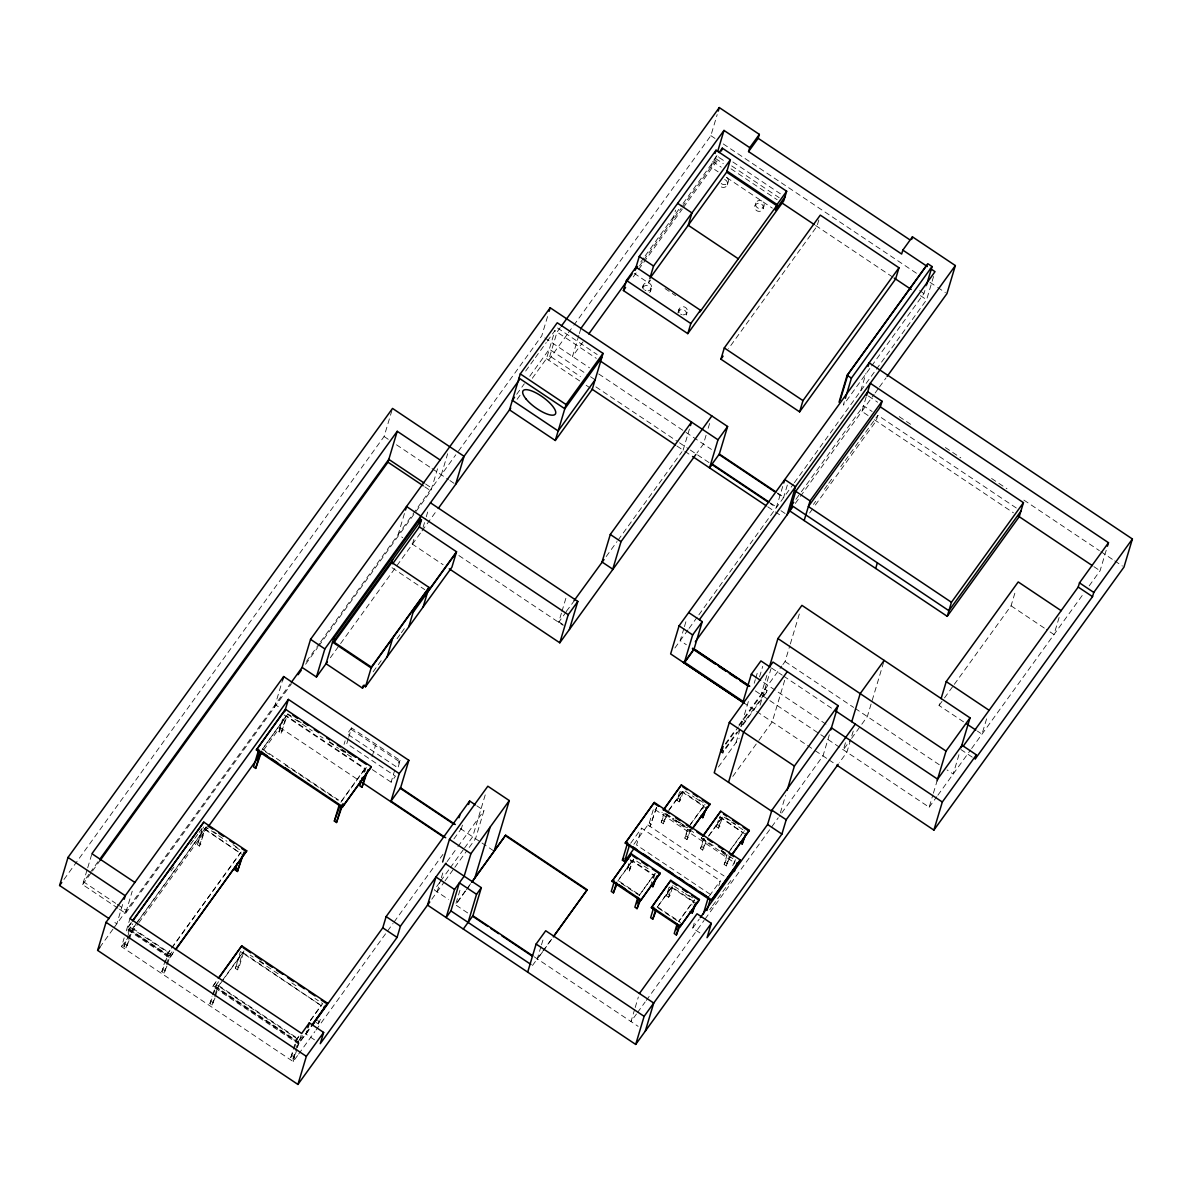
<?xml version="1.0" encoding="UTF-8"?>
<svg xmlns="http://www.w3.org/2000/svg" width="1192" height="1192" viewBox="0 0 1192 1192"><rect width="100%" height="100%" fill="white"/><g stroke="black" fill="none" stroke-linecap="round" stroke-linejoin="round"><path stroke-width="0.75" stroke-dasharray="5 3.75" d="M117.919 908.2L82.665 884.613L87.195 869.519M87.716 867.761L91.933 853.71M122.627 904.504L116.831 923.815L112.182 920.701M119.453 909.228L125.592 913.34L132.223 891.214M297.553 1055.576L293.217 1061.58L121.539 946.672L124.162 937.895M126.278 930.877L129.958 918.585M129.034 940.682L126.069 947.729L123.923 946.299L126.009 939.341M128.11 932.367L129.153 928.881L132.774 923.874M123.923 946.299L126.888 939.251M127.38 937.568L130.584 926.899M126.069 947.729L128.095 940.995M128.602 939.311L131.299 930.326M129.541 938.998L132.729 928.33L134.919 925.305M206.186 826.712L199.511 846.111L197.365 844.681L201.925 829.513M197.365 844.681L203.504 827.01M166.94 966.056L163.989 973.104L161.844 971.674L167.059 954.256M199.511 846.111L204.741 828.708L240.337 853.204M161.844 971.674L164.794 964.626M165.301 962.942L168.504 952.274L170.679 949.249M163.989 973.104L166.075 966.146M166.597 964.403L169.204 955.701L172.825 950.68M167.446 964.373L170.65 953.704M131.09 923.264L126.754 929.253L169.681 957.981L174.256 951.156M274.398 707.437L282.608 680.051M363.858 772.386L365.035 768.453L286.348 715.781L262.18 749.559L287.615 714.351L312.304 730.875M263.67 750.006L279.941 727.492L282.057 720.46M290.863 715.856L287.779 713.799L281.118 733.199L278.973 731.769L283.517 716.601M278.973 731.769L284.59 715.841M281.118 733.199L286.348 715.781M309.235 1029.217L298.566 1043.983L212.727 986.529L217.257 979.779M215.007 997.957L212.042 1005.005L209.896 1003.575L211.982 996.601M212.504 994.858L216.557 984.16L213.353 994.843M209.896 1003.575L212.846 996.527M212.042 1005.005L214.575 996.587M215.081 994.903L217.272 987.602M215.499 996.274L218.702 985.605L242.706 952.393L321.229 1005.616M63.951 879.487L384.092 436.51L392.004 410.182M243.481 952.646L238.921 967.815L237.491 969.811L235.345 968.366L240.397 951.514L323.375 1007.061M235.345 968.366L240.963 952.453M237.491 969.811L242.706 952.393M404.446 513.529L398.128 534.597L402.747 537.681M344.056 744.389L345.099 740.888M348.228 738.876L346.798 743.659L395.446 776.216L391.125 782.19L394.79 769.957M348.705 737.282L351.521 727.925L400.169 760.481L397.83 768.259M412.432 544.163L414.533 537.145M318.696 646.124L430.878 490.91L437.524 468.799M423.085 527.371L425.723 518.595M426.244 516.836L428.345 509.818M441.323 474.818L447.641 453.75M364.782 772.073L366.465 766.456M372.083 756.756L375.42 745.611M295.333 1053.743L292.874 1059.107L290.729 1057.677L292.755 1050.927M293.262 1049.243L295.959 1040.258M290.729 1057.677L293.694 1050.629M294.2 1048.945L297.389 1038.262L299.579 1035.252M292.874 1059.107L294.96 1052.149M295.497 1050.405L298.104 1041.704L302.813 1035.178M297.344 1047.008L299.535 1039.707M293.217 1061.58L296.897 1049.288M297.434 1047.53L301.114 1035.252M314.539 1039.841L305.957 1034.105L307.402 1029.277M316.178 1022.468L318.324 1023.913L319.829 1018.847M318.324 1023.913L320.797 1018.43M547.56 316.536L541.764 335.846L456.879 453.288M532.332 378.266L546.472 358.703L554.965 330.393M578.835 335.369L572.518 356.438L584.438 339.944M579.372 333.626L580.951 328.351M437.136 891.825L440.817 879.532M441.353 877.774L442.932 872.514M461.23 829.111L462.422 825.102M485.218 794.93L472.673 836.769L464.135 848.57M459.948 890.23L455.731 904.266L470.661 883.6M476.8 805.807L483.967 810.605L475.533 838.691L467.905 849.24M642.384 288.196L643.233 285.38M634.189 273.326L648.493 282.906L649.387 279.911M650.549 291.101L651.383 288.285M672.586 220.192L675.611 210.075M561.417 613.165L558.661 622.328L566.23 611.868M561.924 611.451L566.051 597.684M573.844 325.222L710.864 135.65L717.182 114.581M716.943 155.541L712.667 161.441L710.983 167.059L718.135 171.842M683.061 203.489L715.572 158.506L716.615 155.005M678.159 312.125L679.008 309.324M686.309 315.031L687.158 312.23M727.343 184.82L728.193 182.018M754.968 205.858L755.803 203.057M683.105 450.159L689.423 429.09M540.974 946.567L537.115 959.411L542.539 951.901M541.496 944.809L543.075 939.534M763.118 208.764A4.321 4.068 16.7 0 0 758.201 203.266A4.321 4.068 16.7 0 0 755.788 209.896A4.321 4.068 16.7 0 0 763.118 208.764L763.953 205.963A4.321 4.068 16.7 0 0 759.051 200.465A4.321 4.068 16.7 0 0 756.637 207.095A4.321 4.068 16.7 0 0 763.953 205.963M706.066 435.274L703.429 444.05L696.947 453.035M708.167 428.256L709.747 422.996M683.925 628.348L680.23 640.625L686.368 644.738M684.446 626.59L686.026 621.315M818.844 219.924L816.922 226.346L728.55 348.615M655.123 873.468L639.284 895.386L617.828 881.022L633.667 859.104L629.272 870.92L627.126 869.489L629.093 862.933M627.126 869.489L630.643 860.564M718.791 885.879L720.311 880.813L641.609 828.157L636.558 845.009L715.245 897.665M629.272 870.92L632.386 860.535L653.857 874.898L651.219 883.644M633.906 844.279L649.297 822.972L653.469 809.055M656.494 807.565L649.998 826.414L656.494 807.565L659.578 809.636M639.284 895.386L653.857 874.898M666.76 815.224L663.348 823.761L661.202 822.331L663.81 813.674M661.202 822.331L664.615 813.778M663.348 823.761L665.807 815.566M653.648 878.385L655.287 872.902M683.091 791.667L680.632 799.847L679.202 801.843L677.056 800.413L680.006 790.579L705.753 807.818M677.056 800.413L680.572 791.488M679.202 801.843L682.316 791.458L703.772 805.822L702.624 809.651M782.712 486.44L776.35 507.643L770.211 503.531M677.086 920.686L657.164 907.35L671.737 886.863L693.193 901.226L692.045 905.071M787.331 485.07L783.546 497.675L777.422 493.577M672.512 887.072L670.053 895.267L668.623 897.248L666.477 895.818L669.427 885.984L695.174 903.223M666.477 895.818L669.993 886.893M690.853 829.379L686.965 839.57L684.819 838.125L687.769 828.291M684.819 838.125L688.216 829.587M634.68 1009.281L631 1021.574L636.453 1014.019M635.202 1007.523L638.361 996.989M668.623 897.248L671.737 886.863M686.965 839.57L690.079 829.17M690.809 830.615L690.555 831.465L661.933 812.303M701.537 837.797L701.283 838.647L729.891 857.793L730.145 856.944M680.766 923.144L678.799 921.148L693.193 901.226M706.111 841.552L702.699 850.09L700.553 848.659L703.667 838.274M700.553 848.659L704.457 838.483M702.699 850.09L705.649 840.271M736.06 742.542L740.336 728.282M740.873 726.509L742.482 721.16L744.627 722.605L745.179 720.743L743.033 719.298L749.127 699.034M754.208 683.269L755.296 679.634M755.743 678.099L757.844 671.111M759.557 676.862L762.716 666.328M693.491 903.074L694.474 899.796L678.62 921.714M742.854 829.692L722.933 816.356L718.538 828.172L716.392 826.741L718.359 820.185M844.338 401.734L843.325 405.116L870.577 367.404M716.392 826.741L720.43 816.088M718.538 828.172L721.652 817.787L742.944 832.716M766.858 675.417L761.062 694.727L781.803 666.045M699.883 932.889L692.731 928.106L695.115 920.149M760.049 705.202L764.325 690.943L766.471 692.373L741.513 726.911M738.876 725.049L764.877 689.08L770.956 668.801M766.471 692.373L767.022 690.511L764.877 689.08M860.728 390.887L865.988 373.334M729.713 857.346L726.3 865.899L724.155 864.453L727.105 854.634L720.981 850.522M782.891 664.54L785.066 661.515L789.804 645.721M790.341 643.963L799.817 612.375M724.155 864.453L727.075 857.555M866.167 396.966L861.861 411.359L869.013 416.142M726.3 865.899L728.908 857.242M784.694 680.289L772.207 721.905L757.293 742.542M732.737 865.601L735.181 860.237L721.115 850.894M734.168 863.604L735.36 859.67M1016.299 507.986L877.848 415.323L876.165 420.94L813.972 506.973M871.665 365.899L923.979 293.53L925.99 286.78M794.394 482.685L926.601 299.743L934.498 273.415M780.358 812.869L785.558 795.526M829.319 734.823L823.002 755.892L779.315 816.326M845.441 742.765L843.34 749.783L849.881 740.739M853.234 731.113L846.916 752.182L839.287 762.746M883.659 662.171L867.329 716.586L850.969 739.219M963.583 721.875L939.058 705.455L940.086 702.043M755.341 690.898L929.179 807.237L932.859 794.96M933.396 793.202L937.597 779.166M958.964 754.73L953.183 774.04L947.044 769.928M954.33 684.327L1011.069 605.819L1015.152 592.186M986.589 718.836L981.984 734.183L977.38 731.098M1059.107 617.501L1053.981 634.546L1046.323 629.421M1089.175 585.853L1100.067 570.789L1106.385 549.721M88.953 874.258L83.514 881.797L115.699 903.342M90.056 872.753L98.772 860.684M82.665 884.613L91.382 872.544M92.484 871.024L100.113 860.475M99.8 947.357L112.882 929.268M113.97 927.763L290.297 683.791M306.478 661.411L319.545 643.322M320.633 641.817L455.791 454.793M125.592 913.34L291.593 683.627M305.629 664.212L317.608 647.628M525.672 371.055L534.329 359.075M535.417 357.57L546.234 342.596M547.322 341.106L554.891 330.631L596.343 358.375M560.3 327.547L557.037 332.061L548.618 360.148L567.332 334.252M131.344 922.429L127.008 928.419L169.934 957.146M170.963 871.039L174.226 866.509M190.422 844.428L193.7 839.898M194.788 838.393L198.066 833.864M199.153 832.359L202.431 827.829L242.483 854.634M516.717 394.284L524.331 383.764M529.769 376.24L549.333 349.167L589.012 375.718M136.007 923.8L204.741 828.708M136.931 922.846L131.12 930.877L166.895 954.822L170.516 949.815M138.019 921.341L206.007 827.263L226.882 841.239M121.539 946.672L137.81 924.158M138.898 922.653L207.244 828.067M330.348 657.746L420.97 532.362M422.028 530.887L436.123 511.383M517.119 399.32L520.502 394.641M568.405 332.747L572.756 326.727M640.789 261.972L644.053 257.472M645.125 255.967L681.973 204.994M639.523 265.95L642.712 261.525M643.784 260.05L681.124 208.391M682.182 206.901L718.448 156.718M633.22 276.961L637.586 270.927M638.674 269.407L682.316 209.032M683.403 207.512L719.402 157.702L725.541 161.814M648.493 282.906L650.623 279.956M171.782 947.744L240.501 852.638M171.603 948.296L241.782 851.207L232.842 845.217M373.141 671.796L381.827 659.772M397.04 638.718L400.303 634.204M401.391 632.699L405.742 626.679M169.681 957.981L174.002 951.991M351.521 727.925L347.2 733.899L395.848 766.456L400.169 760.481M365.035 768.453L341.031 801.665L262.344 748.993M340.867 802.231L366.302 767.022M212.727 986.529L217.004 980.629M218.568 981.716L216.393 984.726L299.371 1040.273L302.649 1035.744M243.988 950.963L217.093 988.153L295.78 1040.825L299.416 1035.818M566.394 611.302L573.784 601.409M606.192 556.56L617.024 541.57M618.112 540.08L682.018 451.649M310.486 1020.158L321.393 1005.065M310.322 1020.71L322.674 1003.634L314.956 998.464M308.43 1029.858L298.82 1043.134L212.981 985.695M305.957 1034.105L309.205 1029.605M453.928 838.885L461.393 828.544M298.641 1054.071L314.911 1031.557M315.999 1030.052L386.521 932.472M387.609 930.967L393.032 923.457M394.12 921.952L442.947 854.396M447.075 861.637L456.849 848.123M457.922 846.618L483.967 810.605M439.61 882.527L434.275 889.903L448.579 899.483M440.668 881.052L449.205 869.236M450.278 867.761L463.077 850.06M431.802 899.2L443.931 882.408M445.018 880.903L453.75 868.834M454.837 867.329L466.817 850.745M465.327 891.318L455.567 904.832L467.875 913.072M466.415 889.813L470.751 883.808M674.895 648.001L688.008 629.868M689.095 628.363L697.797 616.338M698.87 614.834L793.38 484.071M795.898 499.329L800.264 493.294M801.352 491.789L863.544 405.742L872.127 411.493M795.302 503.441L874.079 394.448M875.166 392.943L878.415 388.428M879.502 386.938L886.029 377.909M813.48 504.38L815.656 501.355M824.387 489.286L827.665 484.757M828.753 483.252L832.031 478.722M840.747 466.638L844.025 462.109M845.113 460.604L877.848 415.323M809.606 513.007L812.884 508.492M532.481 965.49L551.389 939.326M543.627 950.397L552.313 938.387M630.702 843.251L641.609 828.157M632.386 860.535L617.992 880.456L639.448 894.819M668.935 809.964L682.316 791.458M668.772 810.515L683.582 790.028M725.362 743.763L734.719 730.815M725.839 744.18L738.325 726.911M739.368 725.481L764.325 690.943M725.421 748.084L736.865 732.246M741.022 726.494L767.022 690.511M725.898 748.502L740.47 728.357M718.389 767.007L739.189 738.221M690.406 824.328L703.772 805.822M689.2 826.309L705.038 804.391M732.797 776.439L756.235 744.017M708.286 836.292L721.652 817.787M657.164 907.35L673.003 885.433M709.151 835.428L722.933 816.356M730.77 849.226L743.123 832.15M728.55 852.638L744.389 830.72M709.389 895.922L720.311 880.813M692.731 928.106L699.242 919.092M709.717 909.734L711.639 907.082M712.592 905.756L730.83 880.516M637.541 1012.515L645.17 1001.951M646.273 1000.431L704.085 920.433M705.172 918.928L778.272 817.787M939.058 705.455L943.423 699.421M944.511 697.901L953.242 685.832M929.179 807.237L936.808 796.673M937.881 795.198L970.541 750.006M971.629 748.502L1083.737 593.378M710.864 135.65L715.498 138.749M723.201 143.904L917.616 274.026M929.954 282.28L936.122 286.423M937.672 287.451L945.39 292.606M732.856 161.978L780.373 193.789M919.688 290.654L923.979 293.53M731.664 165.911L779.196 197.723M715.572 158.506L723.276 163.662M730.979 168.817L777.184 199.749M815.686 225.526L894.06 277.974M920.433 295.631L926.601 299.743M712.667 161.441L721.249 167.178M726.807 177.653L772.327 208.123M868.417 396.042L877.655 402.225M899.215 416.649L913.072 425.931M945.39 447.566L960.797 457.862M991.58 478.469L1006.972 488.78M1023.913 500.104L1099.337 550.6M1100.887 551.628L1113.194 559.867M1114.744 560.896L1122.432 566.051M874.228 419.644L1013.438 512.813M1093.883 566.647L1100.067 570.789M665.017 288.568L675.64 295.676M1011.069 605.819L1044.788 628.393M557.513 327.994L597.192 354.546M777.586 493.011L783.725 497.109M544.833 337.917L589.504 367.806M598.727 373.975L711.445 449.429M590.532 376.732L595.121 379.801M770.39 502.979L776.513 507.077M551.017 356.825L580.415 376.508M595.896 386.864L677.92 441.755M679.47 442.798L688.752 449.012M690.302 450.055L710.417 463.509M780.954 510.712L785.543 513.797M546.472 358.703L583.305 383.362M586.151 385.269L590.725 388.324M676.952 446.046L683.254 450.263M684.804 451.291L691.002 455.448M767.737 506.809L773.906 510.936M775.441 511.964L781.594 516.076M960.827 749.5L972.27 757.158M785.066 661.515L853.621 707.407M855.156 708.42L939.385 764.802M771.462 667.967L782.235 675.164M783.755 676.192L832.999 709.151M763.64 682.435L828.351 725.749M384.092 436.51L388.741 439.625M396.474 444.795L430.506 467.577M432.04 468.605L448.475 479.601M449.905 480.555L455.627 484.399M425.589 483.997L431.728 488.094M424.754 486.798L430.878 490.91M742.884 702.267L755.207 710.521M756.652 711.475L806.075 744.568M807.506 745.522L813.763 749.708M815.209 750.677L827.546 758.932M829.081 759.96L835.249 764.087M558.839 621.777L563.429 624.846M458.875 555.547L563.25 625.398M411.985 543.865L443.126 564.71M392.019 567.72L424.754 589.623M699.078 799.728L703.682 802.797M726.166 817.846L735.36 824M685.117 791.056L694.31 797.21M695.845 798.238L700.449 801.307M719.342 816.907L745.089 834.147M678.486 798.417L680.632 799.847M717.837 824.745L719.983 826.19M679.812 822.495L687.516 827.65M721.473 850.373L727.642 854.5M666.298 813.927L673.972 819.068M675.506 820.096L684.7 826.25M665.196 813.48L673.465 818.919M675.015 819.962L695.07 833.387M701.239 837.514L707.556 841.835M709.061 842.833L715.081 846.871M655.049 809.562L733.75 862.218M662.648 820.334L664.793 821.765M686.249 836.128L688.395 837.574M701.999 846.663L704.144 848.108M725.6 862.472L727.746 863.902M649.297 822.972L651.443 824.417M647.852 824.968L724.065 875.971M688.499 895.132L693.103 898.202M636.722 861.146L648.984 869.355M674.538 886.461L683.731 892.614M685.266 893.642L689.87 896.712M630.076 859.656L653.678 875.449M628.571 867.493L630.717 868.923M667.907 893.821L670.053 895.267M657.328 906.784L678.799 921.148M351.104 729.325L399.737 761.882M275.233 704.621L278.332 706.692M341.523 748.993L347.87 753.24M372.351 769.63L393.941 784.068M460.216 828.44L494.129 851.133M297.046 719.998L303.215 724.125M329.439 741.677L335.608 745.805M341.791 749.932L346.41 753.031M320.022 736.045L323.106 738.101M329.275 742.243L338.528 748.442M340.078 749.47L353.964 758.768M284.024 714.917L364.871 769.019M279.941 727.492L356.944 779.017M280.418 729.772L282.564 731.203M265.265 751.63L272.968 756.786M285.32 765.055L337.783 800.16M534.21 956.803L638.152 1026.357M213.636 831.688L216.616 833.685M233.006 844.666L238.966 848.659M198.811 842.684L200.956 844.115M259.573 960.722L265.756 964.864M250.156 955.09L253.24 957.161M259.409 961.288L279.464 974.713M291.816 982.968L296.435 986.067M236.776 966.384L238.921 967.815M317.608 1020.486L319.754 1021.917M117.233 904.37L126.426 910.524M218.702 985.605L297.389 1038.262M132.729 928.33L168.504 952.274M130.42 927.451L170.486 954.271M215.126 986.157L298.104 1041.704M129.153 928.881L169.204 955.701M211.342 1001.578L213.487 1003.008M292.174 1055.68L294.32 1057.11M125.369 944.302L127.514 945.748M163.274 969.677L165.42 971.122M726.509 177.25A4.321 4.068 16.7 0 1 727.343 183.374A4.321 4.068 16.7 0 1 720.877 183.151M643.084 287.495A4.321 4.068 16.7 0 1 646.481 282.787A4.321 4.068 16.7 0 1 651.532 286.184A4.321 4.068 16.7 0 1 648.135 290.878M645.915 290.669A4.321 4.068 16.7 0 1 644.917 290.163M644.067 289.418A4.321 4.068 16.7 0 1 643.442 288.509M679.216 312.453A4.321 4.068 16.7 0 1 681.884 306.806A4.321 4.068 16.7 0 1 687.367 310.471A4.321 4.068 16.7 0 1 682.793 314.852M681.69 314.599A4.321 4.068 16.7 0 1 680.677 314.092M677.935 313.168A4.321 4.068 16.7 0 1 684.64 310.263A4.321 4.068 16.7 0 1 684.133 317.31M642.89 287.242A4.321 4.068 16.7 0 1 649.312 286.661A4.321 4.068 16.7 0 1 649.297 292.815M724.662 179.545A4.321 4.068 16.7 0 1 726.509 186.175A4.321 4.068 16.7 0 1 719.402 185.058"/><path stroke-width="1.5" d="M109.098 918.63L59.6 885.507L68.019 857.421L392.526 408.424L464.06 456.312L455.627 484.399M429.776 902.001L297.925 1084.437L97.625 950.382L106.058 922.295L283.666 676.549L408.856 760.332L400.423 788.419M124.206 899.23L125.249 895.728L68.019 857.421M176.163 948.996L246.744 850.864L203.817 822.137L133.251 920.269M256.369 749.932L285.424 709.225L371.263 766.679L371.01 767.529L342.208 807.371L256.369 749.932L285.171 710.074M258.753 749.559L253.538 766.963L255.684 768.408L261.674 751.243M256.489 759.915L259.022 751.496M255.684 768.408L260.735 751.556L266.904 755.683M282.608 680.051L283.666 676.549M244.092 852.086L237.431 871.486L235.286 870.056L237.312 863.306M284.679 711.684L288.375 699.406L399.245 773.608L390.827 801.694M237.431 871.486L241.976 856.318M291.37 682.316L302.112 667.431L310.546 639.344L550.183 307.76L727.597 426.498L719.163 454.584L774.353 491.521M302.112 667.431L316.431 677.011L324.85 648.925L519.19 380.039M392.675 563.771L419.346 526.879L421.447 519.846L420.016 518.893L333.611 638.45L326.027 663.721L362.502 688.142L364.663 685.147M311.38 1026.267L327.621 1003.292L241.782 945.837L219.134 977.678M100.113 860.475L387.966 462.183L397.234 431.295L440.146 460.023M362.502 688.142L363.351 685.326L365.497 686.771L371.397 667.103L334.192 642.22L335.041 639.404L421.447 519.846M405.503 510.027L406.547 506.511L568.226 614.714L559.793 642.801L449.265 568.822M334.192 642.22L391.796 562.505L392.645 559.704M419.003 522.26L420.85 516.091M343.013 803.661L336.517 822.51L334.371 821.064L338.915 805.896M339.348 807.282L334.371 821.064M336.517 822.51L341.731 805.092M387.102 656.881L392.749 638.063M342.208 807.371L371.263 766.679M362.338 777.437L359.805 785.871L361.951 787.301L368.09 769.645M408.707 626.992L414.339 608.173M361.951 787.301L366.004 773.817M423.1 607.071L429.001 587.403L391.796 562.505M307.879 1027.683L309.324 1022.87L323.628 1032.436L320.261 1043.671L397.07 937.404L400.438 926.169L446.002 863.127M419.346 526.879L456.536 551.762L451.902 567.213L365.497 686.771M297.925 1084.437L306.344 1056.35L323.628 1032.436M323.419 1009.728L324.462 1006.242M520.293 373.901L509.505 409.854L555.293 440.489L592.245 389.352L603.033 353.398L557.245 322.764L520.293 373.901L566.066 404.55L555.293 440.489M549.139 311.276L550.183 307.76M312.438 1025.12L382.766 927.823L386.133 916.588L469.648 801.024L475.37 804.853M442.634 862.01L449.444 839.347L487.841 786.213L509.297 800.577L494.129 851.133M459.024 817.742L460.052 814.315M468.62 804.466L469.648 801.024M719.074 152.591L722.278 148.151L786.66 191.242L783.785 200.792L687.784 333.626L623.401 290.55L626.441 280.433L636.036 267.142L700.419 310.233L699.913 311.931L776.722 205.65L726.643 172.14L730.353 159.788L716.049 150.207L639.24 256.474L635.112 270.241M464.165 876.18L454.554 889.47L446.136 917.557L450.934 910.912L459.352 882.825L476.532 894.313L468.098 922.399M464.105 876.373L470.9 853.71L509.297 800.577M650.34 276.723L653.544 266.054L730.353 159.788M474.938 877.699L490.106 827.144M463.301 929.045L472.896 915.754L481.33 887.668L445.555 863.738M718.24 111.079L719.283 107.563L759.349 134.383L758.172 138.302L748.561 151.593L901.659 254.045L902.836 250.111L912.431 236.835L955.358 265.563L946.925 293.649L887.116 376.404M471.838 882.303L505.661 835.19L587.209 889.768L553.386 936.882M569.389 629.51L577.822 601.424L430.461 502.8M715.081 153.41L716.049 150.207M717.673 151.488L723.991 130.42L749.753 147.659L748.561 151.593M721.428 150.967L722.278 148.151M601.871 562.549L610.289 534.463L691.524 422.072L690.466 425.589M612.599 569.731L621.017 541.645L711.862 415.963M687.784 333.626L690.824 323.524L700.419 310.233M527.683 972.136L536.102 944.049L545.712 930.758L653.723 1003.053L645.304 1031.14M720.907 359.179L724.289 347.945L820.29 215.111L898.977 267.768L895.609 279.002L799.608 411.851L720.907 359.179L723.097 356.155M786.66 191.242L777.05 204.532L775.366 210.15L784.962 196.859M727.597 426.498L717.986 439.788L709.568 467.875L712.131 463.986L768.855 501.951M930.431 268.587L935.02 271.657L679.067 625.83L670.634 653.916L744.315 703.22L682.793 662.052M612.018 881.38L631.462 853.979L660.085 873.125L659.832 873.959L640.625 900.541L612.018 881.38L631.462 853.979M625.249 843.131L654.304 802.439L740.143 859.894L739.889 860.728L711.088 900.586L625.249 843.131L654.304 802.439M614.402 881.007L611.287 891.407L613.433 892.838L616.845 884.3M634.636 847.661L624.563 861.607L622.418 860.177L627.633 842.759M613.433 892.838L616.547 882.452M624.563 861.607L629.614 844.756M688.663 612.539L702.252 621.643L692.656 634.919L684.223 663.005L692.761 651.205M693.833 649.729L702.252 621.643M637.839 897.367L634.889 907.201L637.035 908.647L640.447 900.094M636.826 903.566L638.301 898.664M637.035 908.647L639.642 899.975M640.625 900.541L660.085 873.125M692.686 828.5L710 804.049L681.392 784.902L664.063 809.353M650.728 885.284L652.873 886.714L655.332 878.534M656.911 876.075L652.873 886.714M799.608 411.851L802.976 400.616L898.977 267.768M651.353 907.723L670.813 880.307L699.421 899.453L699.168 900.303L679.976 926.869L651.353 907.723L670.813 880.307M653.752 907.35L650.623 917.736L652.769 919.166L656.181 910.628M652.769 919.166L655.719 909.347M783.74 482.998L784.768 479.557L795.511 486.738L787.078 514.825M795.749 491.327L789.849 510.981L947.223 616.324L1019.234 516.687L1023.451 502.652L880.381 406.889L882.065 401.272L867.746 391.691L795.749 491.327L810.053 500.908L804.153 520.561M722.725 748.502L720.638 751.377L714.231 772.759L771.626 811.186M720.638 751.377L722.784 752.822L723.35 750.96L721.205 749.515L729.31 722.486L772.982 662.052L838.08 705.619L830.809 729.891M700.658 816.207L702.803 817.652L704.77 811.096M454.554 889.47L435.959 877.014L427.526 905.101L635.694 1044.43L644.127 1016.344L711.326 923.353L697.022 913.787L639.419 993.487M706.841 806.999L702.803 817.652M742.884 702.267L751.318 674.18L760.913 660.904L770.047 667.013M677.19 923.711L674.24 933.53L676.385 934.975L680.274 924.783M676.162 929.909L677.637 924.992M676.385 934.975L678.978 926.318M679.976 926.869L699.421 899.453M839.034 402.24L847.125 375.271L927.763 263.685L932.055 266.561L926.497 285.097M840.166 400.348L847.914 374.512L926.646 265.578M728.535 782.339L743.614 732.067L787.301 671.632M732.022 854.843L749.351 830.377L720.728 811.231L703.414 835.681M845.351 398.366L851.416 378.147L932.055 266.561M690.079 911.612L692.224 913.057L694.683 904.862M696.262 902.404L692.224 913.057M769.496 666.641L777.914 638.554L801.918 605.357L970.035 717.867L961.08 747.697M703.25 914.279L708.465 896.861M868.104 366.316L869.147 362.815L1132.4 538.993L1123.982 567.079L933.887 830.109L836.784 765.115M706.96 910.494L710.089 900.034M711.088 900.586L740.143 859.894M911.642 239.458L912.431 236.835M866.599 395.565L870.279 383.273L1108.486 542.703L1107.442 546.219M711.326 923.353L707.035 937.687L781.922 834.072L786.213 819.738L855.334 724.095M739.994 842.535L742.154 843.981L744.106 837.425M734.361 871.546L736.984 862.844M746.192 833.327L742.154 843.981M700.315 917.587L767.603 824.491L771.909 810.173L831.435 727.805L942.306 802.022L933.887 830.109M787.122 790.326L794.408 766.069L838.08 705.619M875.688 568.435L877.372 562.818M851.758 721.711L860.192 693.625L884.181 660.413M947.223 616.324L951.439 602.273L1023.451 502.652M941.099 698.631L946.224 681.586L1018.221 581.949L1061.148 610.677M937.076 780.909L946.031 751.079L970.035 717.867M835.532 710.849L937.597 779.166L962.078 745.283L976.397 754.864L975.131 759.066L1092.528 596.641L1093.779 592.424L1132.4 538.993M962.987 746.49L1078.209 587.06L1079.475 582.858L1108.486 542.703M59.6 885.507L61.775 882.497M397.234 431.295L91.933 853.71L134.86 882.438M99.86 859.164L388.801 459.367L424.069 482.969M97.625 950.382L99.8 947.357M298.045 674.702L301.278 670.247M288.375 699.406L129.958 918.585L301.65 1033.494L309.324 1022.87M561.402 326.042L719.283 107.563M132.416 920.924L203.817 822.137M514.542 397.294L512.366 400.303L558.154 430.953L595.121 379.801M208.332 826.563L257.159 759.006M259.334 756.011L261.495 753.001M316.431 677.011L327.338 661.918M438.269 508.433L510.757 408.111M580.951 328.351L723.991 130.42M588.774 333.939L632.118 273.966M635.381 269.466L637.541 266.472M623.401 290.55L625.577 287.525M649.834 278.406L726.643 172.14M371.397 667.103L429.001 587.403M428.748 588.252L371.144 667.952L332.508 642.101M427.734 591.619L456.536 551.762M413.088 612.39L456.283 552.611M749.753 147.659L759.349 134.383M566.066 404.55L603.033 353.398M601.766 357.615L564.814 408.752L519.027 378.117M175.343 949.652L246.744 850.864M235.286 870.056L236.716 868.059M218.315 978.304L241.782 945.837M399.245 773.608L408.856 760.332M573.948 600.842L604.031 559.555M568.226 614.714L577.822 601.424M559.793 642.801L695.86 454.524M709.732 467.309L719.342 454.033L776.052 491.983M311.619 1025.433L327.621 1003.292M471.734 882.125L505.661 835.19M476.532 894.313L481.33 887.668M699.391 619.721L955.358 265.563M793.723 502.353L791.533 505.363L948.907 610.706L1020.918 511.07M695.323 641.788L792.516 507.3M810.053 500.908L882.065 401.272M880.381 406.889L808.37 506.525L951.439 602.273M553.565 936.331L587.209 889.768M622.418 860.177L623.848 858.18M663.259 809.994L681.392 784.902M721.205 749.515L723.276 746.639M691.867 829.14L710 804.049M702.595 836.322L720.728 811.231M731.217 855.469L749.351 830.377M635.694 1044.43L838.199 764.251M942.306 802.022L976.397 754.864M758.172 138.302L909.705 239.726M902.836 250.111L927.361 266.531M781.803 202.834L814.151 224.483M894.253 278.094L911.195 289.433M726.986 171.022L777.05 204.532M677.637 203.34L691.941 212.921L688.246 225.273L738.31 258.783M847.125 375.271L851.416 378.147M639.24 256.474L653.544 266.054M1018.087 515.927L1092.334 565.619M1079.475 582.858L1093.779 592.424M626.441 280.433L690.824 323.524M724.289 347.945L802.976 400.616M1078.209 587.06L1092.528 596.641M599.412 360.416L717.986 439.788M711.967 464.552L768.691 502.517M591.947 389.143L675.521 445.078M692.537 456.476L766.203 505.78M946.224 681.586L989.137 710.313M966.652 723.917L975.846 730.085M777.914 638.554L946.031 751.079M610.289 534.463L621.017 541.645M602.034 561.998L612.763 569.18M679.067 625.83L692.656 634.919M751.318 674.18L760.556 680.379M749.649 686.07L694.087 648.88L684.476 662.171L743.138 701.432M692.567 648.21L749.559 686.354M692.403 648.761L715.468 664.212M718.523 666.253L726.241 671.424M729.31 673.465L737.043 678.65M740.068 680.677L747.861 685.892M387.966 462.183L423.22 485.785M729.31 722.486L794.408 766.069M771.909 810.173L786.213 819.738M767.603 824.491L781.922 834.072M682.644 786.75L687.158 789.774M693.178 793.798L697.707 796.822M702.222 799.847L709.747 804.898M723.499 814.091L726.509 816.103M732.529 820.141L738.548 824.164M743.078 827.188L749.097 831.226M654.05 803.274L658.64 806.358M663.244 809.442L669.383 813.54M675.506 817.638L680.111 820.722M686.234 824.819L690.838 827.904M696.962 832.001L701.567 835.085M707.705 839.183L712.294 842.267M718.433 846.365L723.023 849.449M729.161 853.547L733.765 856.631M333.611 638.45L335.041 639.404M632.699 846.827L637.333 849.926M643.501 854.053L649.67 858.18M657.388 863.351L660.472 865.407M668.19 870.577L672.809 873.676M678.993 877.804L683.612 880.903M689.781 885.03L695.964 889.158M700.583 892.257L706.767 896.399M625.502 842.297L711.341 899.736M310.546 639.344L324.85 648.925M632.714 855.826L637.243 858.851M641.758 861.876L647.778 865.899M652.292 868.923L659.832 873.959M672.065 882.154L676.579 885.179M682.599 889.217L687.128 892.242M691.643 895.267L699.168 900.303M619.453 885.06L625.577 889.172M612.271 880.545L640.879 899.692M651.607 906.874L680.23 926.02M505.483 835.756L587.03 890.335M292.83 715.2L297.434 718.284M303.558 722.382L308.162 725.466M314.286 729.564L318.89 732.648M326.548 737.774L329.618 739.83M337.291 744.955L340.346 747.012M348.019 752.137L355.678 757.263M358.747 759.319L366.406 764.444M455.314 824.477L400.587 787.852L390.991 801.128L445.719 837.767M400.095 788.195L454.048 824.313M449.444 839.347L470.9 853.71M360.029 781.088L444.02 837.306M271.538 758.783L277.706 762.91M285.424 768.08L290.043 771.179M256.623 749.083L342.462 806.537M536.102 944.049L644.127 1016.344M472.896 915.754L532.69 955.775M472.494 916.156L487.871 926.452M490.955 928.508L498.643 933.664M501.728 935.72L532.496 956.327M450.934 910.912L530.947 964.462M386.133 916.588L400.438 926.169M382.766 927.823L397.07 937.404M208.168 826.071L212.757 829.14M218.896 833.253L223.485 836.322M229.624 840.434L234.228 843.504M241.887 848.629L244.956 850.686M243.064 947.7L250.722 952.84M255.326 955.909L261.465 960.022M266.054 963.091L272.193 967.204M276.782 970.273L282.921 974.386M287.525 977.455L293.649 981.567M298.253 984.637L304.377 988.749M308.981 991.818L315.105 995.931M321.244 1000.028L325.848 1003.113M106.058 922.295L306.344 1056.35M526.223 399.201A19.906 6.407 35.9 0 0 554.608 414.727A19.906 6.407 35.9 0 0 536.832 393.33A19.906 6.407 35.9 0 0 526.223 399.201"/></g></svg>
